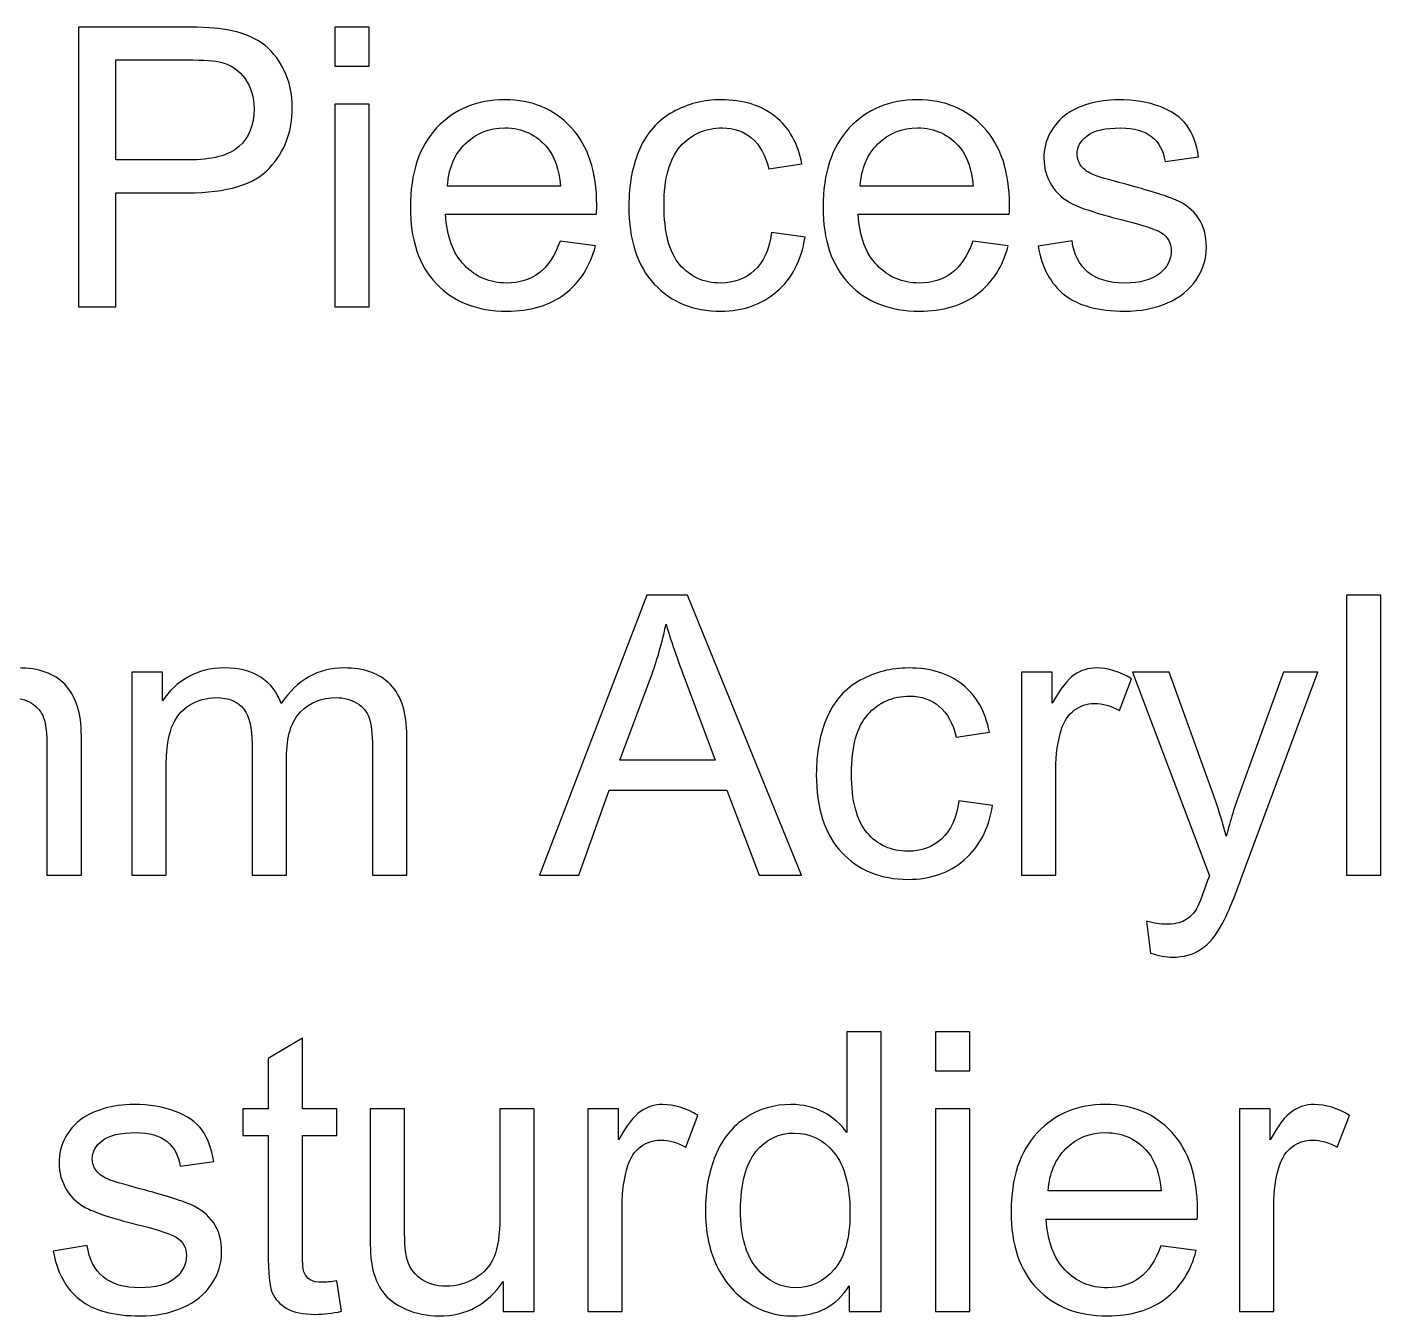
# Model space of a CAD drawing. Header units: millimetres. Extents: x 198 to 2323, y -968 to 148.
# Drawn here: x 1363.2 to 1451.2, y -938.9 to -855.2 of the extents above; entities that cross this region are included whole.
import ezdxf

# ---------------------------------------------------------------- set-up
doc = ezdxf.new("R2010")
doc.units = ezdxf.units.MM
doc.header["$MEASUREMENT"] = 0
doc.layers.add('Layer 1', color=7, linetype='Continuous')

msp = doc.modelspace()

# ---------------------------------------------------------------- linework, layer by layer
at = {"layer": 'Layer 1', "color": 250}
for points, knots in [([(1366.5629, -873.3373), (1366.5629, -873.3373), (1366.5629, -855.1509), (1366.5629, -855.1509), (1366.5629, -855.1509), (1373.4294, -855.1509), (1373.4294, -855.1509), (1374.6359, -855.1509), (1375.5587, -855.2102), (1376.198, -855.3245), (1377.0912, -855.4726), (1377.8405, -855.7563), (1378.4459, -856.1711), (1379.0512, -856.5902), (1379.5381, -857.1744), (1379.9064, -857.9237), (1380.2747, -858.673), (1380.4567, -859.4985), (1380.4567, -860.4002), (1380.4567, -861.9412), (1379.9656, -863.2493), (1378.9793, -864.3161), (1377.9971, -865.3871), (1376.2149, -865.9205), (1373.641, -865.9205), (1373.641, -865.9205), (1368.9759, -865.9205), (1368.9759, -865.9205), (1368.9759, -865.9205), (1368.9759, -873.3373), (1368.9759, -873.3373), (1368.9759, -873.3373), (1366.5629, -873.3373), (1366.5629, -873.3373)], [0, 0, 0, 0, 0.0909091, 0.0909091, 0.0909091, 0.1818182, 0.1818182, 0.1818182, 0.2727273, 0.2727273, 0.2727273, 0.3636364, 0.3636364, 0.3636364, 0.4545455, 0.4545455, 0.4545455, 0.5454545, 0.5454545, 0.5454545, 0.6363636, 0.6363636, 0.6363636, 0.7272727, 0.7272727, 0.7272727, 0.8181818, 0.8181818, 0.8181818, 0.9090909, 0.9090909, 0.9090909, 1, 1, 1, 1]), ([(1383.2253, -857.6909), (1383.2253, -857.6909), (1383.2253, -855.1509), (1383.2253, -855.1509), (1383.2253, -855.1509), (1385.4605, -855.1509), (1385.4605, -855.1509), (1385.4605, -855.1509), (1385.4605, -857.6909), (1385.4605, -857.6909), (1385.4605, -857.6909), (1383.2253, -857.6909), (1383.2253, -857.6909)], [0, 0, 0, 0, 0.25, 0.25, 0.25, 0.5, 0.5, 0.5, 0.75, 0.75, 0.75, 1, 1, 1, 1]), ([(1368.9759, -863.7869), (1368.9759, -863.7869), (1373.6749, -863.7869), (1373.6749, -863.7869), (1375.2328, -863.7869), (1376.3334, -863.499), (1376.9896, -862.9191), (1377.6415, -862.3391), (1377.9675, -861.5263), (1377.9675, -860.4722), (1377.9675, -859.7144), (1377.777, -859.0625), (1377.3918, -858.5206), (1377.0065, -857.9788), (1376.4985, -857.6189), (1375.872, -857.4454), (1375.4656, -857.3395), (1374.7163, -857.2845), (1373.6283, -857.2845), (1373.6283, -857.2845), (1368.9759, -857.2845), (1368.9759, -857.2845), (1368.9759, -857.2845), (1368.9759, -863.7869), (1368.9759, -863.7869)], [0, 0, 0, 0, 0.125, 0.125, 0.125, 0.25, 0.25, 0.25, 0.375, 0.375, 0.375, 0.5, 0.5, 0.5, 0.625, 0.625, 0.625, 0.75, 0.75, 0.75, 0.875, 0.875, 0.875, 1, 1, 1, 1]), ([(1383.2253, -873.3373), (1383.2253, -873.3373), (1383.2253, -860.1547), (1383.2253, -860.1547), (1383.2253, -860.1547), (1385.4605, -860.1547), (1385.4605, -860.1547), (1385.4605, -860.1547), (1385.4605, -873.3373), (1385.4605, -873.3373), (1385.4605, -873.3373), (1383.2253, -873.3373), (1383.2253, -873.3373)], [0, 0, 0, 0, 0.25, 0.25, 0.25, 0.5, 0.5, 0.5, 0.75, 0.75, 0.75, 1, 1, 1, 1]), ([(1397.8599, -869.0701), (1397.8599, -869.0701), (1400.1713, -869.3749), (1400.1713, -869.3749), (1399.8115, -870.7169), (1399.1384, -871.7625), (1398.1562, -872.5033), (1397.1741, -873.2442), (1395.921, -873.6167), (1394.3928, -873.6167), (1392.4709, -873.6167), (1390.9469, -873.024), (1389.8208, -871.8387), (1388.6947, -870.6576), (1388.1317, -868.9939), (1388.1317, -866.8561), (1388.1317, -864.6463), (1388.699, -862.9275), (1389.8377, -861.7083), (1390.9765, -860.4849), (1392.4539, -859.8753), (1394.27, -859.8753), (1396.0269, -859.8753), (1397.462, -860.4722), (1398.5753, -861.6702), (1399.6887, -862.8683), (1400.2475, -864.5531), (1400.2475, -866.7248), (1400.2475, -866.8561), (1400.2433, -867.055), (1400.2348, -867.3175), (1400.2348, -867.3175), (1390.4177, -867.3175), (1390.4177, -867.3175), (1390.5024, -868.7611), (1390.9088, -869.8702), (1391.6454, -870.6364), (1392.3777, -871.4027), (1393.2964, -871.7879), (1394.3928, -871.7879), (1395.2098, -871.7879), (1395.9083, -871.572), (1396.4841, -871.1402), (1397.064, -870.7084), (1397.5212, -870.0184), (1397.8599, -869.0701)], [0, 0, 0, 0, 0.0666667, 0.0666667, 0.0666667, 0.1333333, 0.1333333, 0.1333333, 0.2, 0.2, 0.2, 0.2666667, 0.2666667, 0.2666667, 0.3333333, 0.3333333, 0.3333333, 0.4, 0.4, 0.4, 0.4666667, 0.4666667, 0.4666667, 0.5333333, 0.5333333, 0.5333333, 0.6, 0.6, 0.6, 0.6666667, 0.6666667, 0.6666667, 0.7333333, 0.7333333, 0.7333333, 0.8, 0.8, 0.8, 0.8666667, 0.8666667, 0.8666667, 0.9333333, 0.9333333, 0.9333333, 1, 1, 1, 1]), ([(1411.6055, -868.5113), (1411.6055, -868.5113), (1413.7899, -868.8161), (1413.7899, -868.8161), (1413.5486, -870.3189), (1412.939, -871.4916), (1411.9526, -872.3425), (1410.9663, -873.1934), (1409.7513, -873.6167), (1408.3162, -873.6167), (1406.517, -873.6167), (1405.0692, -873.0283), (1403.977, -871.8514), (1402.8806, -870.6745), (1402.3345, -868.9897), (1402.3345, -866.7968), (1402.3345, -865.3744), (1402.5716, -864.134), (1403.0415, -863.0672), (1403.5114, -862.0047), (1404.2268, -861.2046), (1405.192, -860.6754), (1406.153, -860.142), (1407.1986, -859.8753), (1408.3331, -859.8753), (1409.7598, -859.8753), (1410.9324, -860.2351), (1411.8383, -860.959), (1412.7485, -861.6829), (1413.3327, -862.7116), (1413.5867, -864.0409), (1413.5867, -864.0409), (1411.4277, -864.3711), (1411.4277, -864.3711), (1411.2203, -863.4863), (1410.8562, -862.8217), (1410.327, -862.373), (1409.8021, -861.9285), (1409.1671, -861.7041), (1408.422, -861.7041), (1407.296, -861.7041), (1406.3816, -862.1063), (1405.6746, -862.9106), (1404.9719, -863.7192), (1404.6205, -864.9892), (1404.6205, -866.7333), (1404.6205, -868.5028), (1404.9592, -869.7855), (1405.6365, -870.5856), (1406.3181, -871.3857), (1407.2028, -871.7879), (1408.2908, -871.7879), (1409.1713, -871.7879), (1409.9037, -871.5212), (1410.4879, -870.9836), (1411.0763, -870.4502), (1411.4489, -869.6247), (1411.6055, -868.5113)], [0, 0, 0, 0, 0.0526316, 0.0526316, 0.0526316, 0.1052632, 0.1052632, 0.1052632, 0.1578947, 0.1578947, 0.1578947, 0.2105263, 0.2105263, 0.2105263, 0.2631579, 0.2631579, 0.2631579, 0.3157895, 0.3157895, 0.3157895, 0.3684211, 0.3684211, 0.3684211, 0.4210526, 0.4210526, 0.4210526, 0.4736842, 0.4736842, 0.4736842, 0.5263158, 0.5263158, 0.5263158, 0.5789474, 0.5789474, 0.5789474, 0.6315789, 0.6315789, 0.6315789, 0.6842105, 0.6842105, 0.6842105, 0.7368421, 0.7368421, 0.7368421, 0.7894737, 0.7894737, 0.7894737, 0.8421053, 0.8421053, 0.8421053, 0.8947368, 0.8947368, 0.8947368, 0.9473684, 0.9473684, 0.9473684, 1, 1, 1, 1]), ([(1424.6865, -869.0701), (1424.6865, -869.0701), (1426.9979, -869.3749), (1426.9979, -869.3749), (1426.6381, -870.7169), (1425.965, -871.7625), (1424.9828, -872.5033), (1424.0007, -873.2442), (1422.7476, -873.6167), (1421.2194, -873.6167), (1419.2975, -873.6167), (1417.7735, -873.024), (1416.6474, -871.8387), (1415.5213, -870.6576), (1414.9583, -868.9939), (1414.9583, -866.8561), (1414.9583, -864.6463), (1415.5256, -862.9275), (1416.6643, -861.7083), (1417.8031, -860.4849), (1419.2805, -859.8753), (1421.0966, -859.8753), (1422.8535, -859.8753), (1424.2886, -860.4722), (1425.4019, -861.6702), (1426.5153, -862.8683), (1427.0741, -864.5531), (1427.0741, -866.7248), (1427.0741, -866.8561), (1427.0699, -867.055), (1427.0614, -867.3175), (1427.0614, -867.3175), (1417.2443, -867.3175), (1417.2443, -867.3175), (1417.329, -868.7611), (1417.7354, -869.8702), (1418.472, -870.6364), (1419.2043, -871.4027), (1420.123, -871.7879), (1421.2194, -871.7879), (1422.0364, -871.7879), (1422.7349, -871.572), (1423.3107, -871.1402), (1423.8906, -870.7084), (1424.3478, -870.0184), (1424.6865, -869.0701)], [0, 0, 0, 0, 0.0666667, 0.0666667, 0.0666667, 0.1333333, 0.1333333, 0.1333333, 0.2, 0.2, 0.2, 0.2666667, 0.2666667, 0.2666667, 0.3333333, 0.3333333, 0.3333333, 0.4, 0.4, 0.4, 0.4666667, 0.4666667, 0.4666667, 0.5333333, 0.5333333, 0.5333333, 0.6, 0.6, 0.6, 0.6666667, 0.6666667, 0.6666667, 0.7333333, 0.7333333, 0.7333333, 0.8, 0.8, 0.8, 0.8666667, 0.8666667, 0.8666667, 0.9333333, 0.9333333, 0.9333333, 1, 1, 1, 1]), ([(1428.9325, -869.4003), (1428.9325, -869.4003), (1431.1423, -869.0447), (1431.1423, -869.0447), (1431.2651, -869.9295), (1431.6122, -870.6068), (1432.1795, -871.0809), (1432.7467, -871.5508), (1433.5426, -871.7879), (1434.5586, -871.7879), (1435.5873, -871.7879), (1436.3493, -871.5805), (1436.8488, -871.1614), (1437.3441, -870.7465), (1437.5939, -870.2554), (1437.5939, -869.6924), (1437.5939, -869.1886), (1437.3695, -868.7907), (1436.925, -868.5028), (1436.6118, -868.3039), (1435.8498, -868.0541), (1434.639, -867.7451), (1433.005, -867.3344), (1431.8747, -866.9788), (1431.2397, -866.6783), (1430.6089, -866.3735), (1430.1305, -865.9586), (1429.8046, -865.4252), (1429.4786, -864.896), (1429.3135, -864.3076), (1429.3135, -863.6641), (1429.3135, -863.0757), (1429.449, -862.5338), (1429.7157, -862.0343), (1429.9866, -861.5348), (1430.3507, -861.1199), (1430.8121, -860.7897), (1431.1592, -860.5357), (1431.6334, -860.3198), (1432.2303, -860.142), (1432.8314, -859.9642), (1433.4706, -859.8753), (1434.1564, -859.8753), (1435.1894, -859.8753), (1436.0953, -860.0235), (1436.8742, -860.324), (1437.6574, -860.6204), (1438.2331, -861.0268), (1438.6057, -861.5348), (1438.974, -862.047), (1439.2322, -862.7286), (1439.3719, -863.5837), (1439.3719, -863.5837), (1437.1875, -863.8885), (1437.1875, -863.8885), (1437.0901, -863.2027), (1436.8023, -862.6651), (1436.3281, -862.2798), (1435.854, -861.8946), (1435.1851, -861.7041), (1434.3173, -861.7041), (1433.2971, -861.7041), (1432.5647, -861.8734), (1432.1287, -862.2121), (1431.6926, -862.5508), (1431.4725, -862.9487), (1431.4725, -863.4017), (1431.4725, -863.6895), (1431.5614, -863.952), (1431.7434, -864.1848), (1431.9255, -864.4219), (1432.2091, -864.6209), (1432.5986, -864.7775), (1432.8229, -864.8622), (1433.4749, -865.0527), (1434.5671, -865.349), (1436.1419, -865.7681), (1437.2425, -866.1152), (1437.8691, -866.3819), (1438.4956, -866.6486), (1438.9867, -867.0423), (1439.3423, -867.5503), (1439.7021, -868.0626), (1439.8799, -868.6976), (1439.8799, -869.4596), (1439.8799, -870.2004), (1439.664, -870.8989), (1439.228, -871.5551), (1438.7919, -872.2112), (1438.1654, -872.7192), (1437.3484, -873.0791), (1436.5271, -873.4389), (1435.6, -873.6167), (1434.5671, -873.6167), (1432.8568, -873.6167), (1431.5487, -873.2611), (1430.6512, -872.5541), (1429.7538, -871.8429), (1429.1823, -870.7931), (1428.9325, -869.4003)], [0, 0, 0, 0, 0.030303, 0.030303, 0.030303, 0.0606061, 0.0606061, 0.0606061, 0.0909091, 0.0909091, 0.0909091, 0.1212121, 0.1212121, 0.1212121, 0.1515152, 0.1515152, 0.1515152, 0.1818182, 0.1818182, 0.1818182, 0.2121212, 0.2121212, 0.2121212, 0.2424242, 0.2424242, 0.2424242, 0.2727273, 0.2727273, 0.2727273, 0.3030303, 0.3030303, 0.3030303, 0.3333333, 0.3333333, 0.3333333, 0.3636364, 0.3636364, 0.3636364, 0.3939394, 0.3939394, 0.3939394, 0.4242424, 0.4242424, 0.4242424, 0.4545455, 0.4545455, 0.4545455, 0.4848485, 0.4848485, 0.4848485, 0.5151515, 0.5151515, 0.5151515, 0.5454545, 0.5454545, 0.5454545, 0.5757576, 0.5757576, 0.5757576, 0.6060606, 0.6060606, 0.6060606, 0.6363636, 0.6363636, 0.6363636, 0.6666667, 0.6666667, 0.6666667, 0.6969697, 0.6969697, 0.6969697, 0.7272727, 0.7272727, 0.7272727, 0.7575758, 0.7575758, 0.7575758, 0.7878788, 0.7878788, 0.7878788, 0.8181818, 0.8181818, 0.8181818, 0.8484848, 0.8484848, 0.8484848, 0.8787879, 0.8787879, 0.8787879, 0.9090909, 0.9090909, 0.9090909, 0.9393939, 0.9393939, 0.9393939, 0.969697, 0.969697, 0.969697, 1, 1, 1, 1]), ([(1390.5447, -865.4887), (1390.5447, -865.4887), (1397.8853, -865.4887), (1397.8853, -865.4887), (1397.7879, -864.3796), (1397.5043, -863.5498), (1397.0429, -862.9953), (1396.3359, -862.1359), (1395.413, -861.7041), (1394.2827, -861.7041), (1393.2583, -861.7041), (1392.3989, -862.047), (1391.7004, -862.7328), (1391.0061, -863.4186), (1390.6209, -864.3372), (1390.5447, -865.4887)], [0, 0, 0, 0, 0.2, 0.2, 0.2, 0.4, 0.4, 0.4, 0.6, 0.6, 0.6, 0.8, 0.8, 0.8, 1, 1, 1, 1]), ([(1417.3713, -865.4887), (1417.3713, -865.4887), (1424.7119, -865.4887), (1424.7119, -865.4887), (1424.6145, -864.3796), (1424.3309, -863.5498), (1423.8695, -862.9953), (1423.1625, -862.1359), (1422.2396, -861.7041), (1421.1093, -861.7041), (1420.0849, -861.7041), (1419.2255, -862.047), (1418.527, -862.7328), (1417.8327, -863.4186), (1417.4475, -864.3372), (1417.3713, -865.4887)], [0, 0, 0, 0, 0.2, 0.2, 0.2, 0.4, 0.4, 0.4, 0.6, 0.6, 0.6, 0.8, 0.8, 0.8, 1, 1, 1, 1]), ([(1396.5227, -910.2695), (1396.5227, -910.2695), (1403.4992, -892.0831), (1403.4992, -892.0831), (1403.4992, -892.0831), (1406.1451, -892.0831), (1406.1451, -892.0831), (1406.1451, -892.0831), (1413.5492, -910.2695), (1413.5492, -910.2695), (1413.5492, -910.2695), (1410.8102, -910.2695), (1410.8102, -910.2695), (1410.8102, -910.2695), (1408.7062, -904.7577), (1408.7062, -904.7577), (1408.7062, -904.7577), (1401.0481, -904.7577), (1401.0481, -904.7577), (1401.0481, -904.7577), (1399.0754, -910.2695), (1399.0754, -910.2695), (1399.0754, -910.2695), (1396.5227, -910.2695), (1396.5227, -910.2695)], [0, 0, 0, 0, 0.125, 0.125, 0.125, 0.25, 0.25, 0.25, 0.375, 0.375, 0.375, 0.5, 0.5, 0.5, 0.625, 0.625, 0.625, 0.75, 0.75, 0.75, 0.875, 0.875, 0.875, 1, 1, 1, 1]), ([(1448.9864, -910.2695), (1448.9864, -910.2695), (1448.9864, -892.0831), (1448.9864, -892.0831), (1448.9864, -892.0831), (1451.2216, -892.0831), (1451.2216, -892.0831), (1451.2216, -892.0831), (1451.2216, -910.2695), (1451.2216, -910.2695), (1451.2216, -910.2695), (1448.9864, -910.2695), (1448.9864, -910.2695)], [0, 0, 0, 0, 0.25, 0.25, 0.25, 0.5, 0.5, 0.5, 0.75, 0.75, 0.75, 1, 1, 1, 1]), ([(1401.7551, -902.8019), (1401.7551, -902.8019), (1407.9527, -902.8019), (1407.9527, -902.8019), (1407.9527, -902.8019), (1406.0562, -897.76), (1406.0562, -897.76), (1405.4847, -896.2275), (1405.0529, -894.9618), (1404.7523, -893.9627), (1404.5025, -895.148), (1404.1681, -896.3122), (1403.749, -897.4637), (1403.749, -897.4637), (1401.7551, -902.8019), (1401.7551, -902.8019)], [0, 0, 0, 0, 0.2, 0.2, 0.2, 0.4, 0.4, 0.4, 0.6, 0.6, 0.6, 0.8, 0.8, 0.8, 1, 1, 1, 1]), ([(1348.8638, -910.2695), (1348.8638, -910.2695), (1348.8638, -897.0869), (1348.8638, -897.0869), (1348.8638, -897.0869), (1350.8704, -897.0869), (1350.8704, -897.0869), (1350.8704, -897.0869), (1350.8704, -898.9496), (1350.8704, -898.9496), (1351.281, -898.3061), (1351.8314, -897.7854), (1352.5172, -897.3959), (1353.203, -897.0022), (1353.9819, -896.8075), (1354.8582, -896.8075), (1355.8319, -896.8075), (1356.632, -897.0107), (1357.2543, -897.4129), (1357.8766, -897.8193), (1358.3168, -898.3823), (1358.5708, -899.1104), (1359.6207, -897.5737), (1360.9796, -896.8075), (1362.656, -896.8075), (1363.9683, -896.8075), (1364.9801, -897.1673), (1365.6828, -897.8912), (1366.3898, -898.6151), (1366.7454, -899.7285), (1366.7454, -901.2313), (1366.7454, -901.2313), (1366.7454, -910.2695), (1366.7454, -910.2695), (1366.7454, -910.2695), (1364.5102, -910.2695), (1364.5102, -910.2695), (1364.5102, -910.2695), (1364.5102, -901.9722), (1364.5102, -901.9722), (1364.5102, -901.0832), (1364.434, -900.4397), (1364.2901, -900.046), (1364.1461, -899.6523), (1363.8837, -899.339), (1363.4984, -899.0977), (1363.1174, -898.8564), (1362.6687, -898.7379), (1362.1565, -898.7379), (1361.2251, -898.7379), (1360.4547, -899.0469), (1359.8408, -899.6608), (1359.227, -900.2788), (1358.9222, -901.2652), (1358.9222, -902.6199), (1358.9222, -902.6199), (1358.9222, -910.2695), (1358.9222, -910.2695), (1358.9222, -910.2695), (1356.687, -910.2695), (1356.687, -910.2695), (1356.687, -910.2695), (1356.687, -901.7139), (1356.687, -901.7139), (1356.687, -900.7233), (1356.505, -899.9783), (1356.1409, -899.483), (1355.7768, -898.9877), (1355.1799, -898.7379), (1354.3544, -898.7379), (1353.7279, -898.7379), (1353.1479, -898.903), (1352.6145, -899.2332), (1352.0811, -899.5634), (1351.6959, -900.046), (1351.4546, -900.6852), (1351.2175, -901.3202), (1351.099, -902.2389), (1351.099, -903.4369), (1351.099, -903.4369), (1351.099, -910.2695), (1351.099, -910.2695), (1351.099, -910.2695), (1348.8638, -910.2695), (1348.8638, -910.2695)], [0, 0, 0, 0, 0.0357143, 0.0357143, 0.0357143, 0.0714286, 0.0714286, 0.0714286, 0.1071429, 0.1071429, 0.1071429, 0.1428571, 0.1428571, 0.1428571, 0.1785714, 0.1785714, 0.1785714, 0.2142857, 0.2142857, 0.2142857, 0.25, 0.25, 0.25, 0.2857143, 0.2857143, 0.2857143, 0.3214286, 0.3214286, 0.3214286, 0.3571429, 0.3571429, 0.3571429, 0.3928571, 0.3928571, 0.3928571, 0.4285714, 0.4285714, 0.4285714, 0.4642857, 0.4642857, 0.4642857, 0.5, 0.5, 0.5, 0.5357143, 0.5357143, 0.5357143, 0.5714286, 0.5714286, 0.5714286, 0.6071429, 0.6071429, 0.6071429, 0.6428571, 0.6428571, 0.6428571, 0.6785714, 0.6785714, 0.6785714, 0.7142857, 0.7142857, 0.7142857, 0.75, 0.75, 0.75, 0.7857143, 0.7857143, 0.7857143, 0.8214286, 0.8214286, 0.8214286, 0.8571429, 0.8571429, 0.8571429, 0.8928571, 0.8928571, 0.8928571, 0.9285714, 0.9285714, 0.9285714, 0.9642857, 0.9642857, 0.9642857, 1, 1, 1, 1]), ([(1370.022, -910.2695), (1370.022, -910.2695), (1370.022, -897.0869), (1370.022, -897.0869), (1370.022, -897.0869), (1372.0286, -897.0869), (1372.0286, -897.0869), (1372.0286, -897.0869), (1372.0286, -898.9496), (1372.0286, -898.9496), (1372.4392, -898.3061), (1372.9896, -897.7854), (1373.6754, -897.3959), (1374.3612, -897.0022), (1375.1401, -896.8075), (1376.0164, -896.8075), (1376.9901, -896.8075), (1377.7902, -897.0107), (1378.4125, -897.4129), (1379.0348, -897.8193), (1379.475, -898.3823), (1379.729, -899.1104), (1380.7789, -897.5737), (1382.1378, -896.8075), (1383.8142, -896.8075), (1385.1265, -896.8075), (1386.1383, -897.1673), (1386.841, -897.8912), (1387.548, -898.6151), (1387.9036, -899.7285), (1387.9036, -901.2313), (1387.9036, -901.2313), (1387.9036, -910.2695), (1387.9036, -910.2695), (1387.9036, -910.2695), (1385.6684, -910.2695), (1385.6684, -910.2695), (1385.6684, -910.2695), (1385.6684, -901.9722), (1385.6684, -901.9722), (1385.6684, -901.0832), (1385.5922, -900.4397), (1385.4483, -900.046), (1385.3043, -899.6523), (1385.0419, -899.339), (1384.6566, -899.0977), (1384.2756, -898.8564), (1383.8269, -898.7379), (1383.3147, -898.7379), (1382.3833, -898.7379), (1381.6129, -899.0469), (1380.999, -899.6608), (1380.3852, -900.2788), (1380.0804, -901.2652), (1380.0804, -902.6199), (1380.0804, -902.6199), (1380.0804, -910.2695), (1380.0804, -910.2695), (1380.0804, -910.2695), (1377.8452, -910.2695), (1377.8452, -910.2695), (1377.8452, -910.2695), (1377.8452, -901.7139), (1377.8452, -901.7139), (1377.8452, -900.7233), (1377.6632, -899.9783), (1377.2991, -899.483), (1376.935, -898.9877), (1376.3381, -898.7379), (1375.5126, -898.7379), (1374.8861, -898.7379), (1374.3061, -898.903), (1373.7727, -899.2332), (1373.2393, -899.5634), (1372.8541, -900.046), (1372.6128, -900.6852), (1372.3757, -901.3202), (1372.2572, -902.2389), (1372.2572, -903.4369), (1372.2572, -903.4369), (1372.2572, -910.2695), (1372.2572, -910.2695), (1372.2572, -910.2695), (1370.022, -910.2695), (1370.022, -910.2695)], [0, 0, 0, 0, 0.0357143, 0.0357143, 0.0357143, 0.0714286, 0.0714286, 0.0714286, 0.1071429, 0.1071429, 0.1071429, 0.1428571, 0.1428571, 0.1428571, 0.1785714, 0.1785714, 0.1785714, 0.2142857, 0.2142857, 0.2142857, 0.25, 0.25, 0.25, 0.2857143, 0.2857143, 0.2857143, 0.3214286, 0.3214286, 0.3214286, 0.3571429, 0.3571429, 0.3571429, 0.3928571, 0.3928571, 0.3928571, 0.4285714, 0.4285714, 0.4285714, 0.4642857, 0.4642857, 0.4642857, 0.5, 0.5, 0.5, 0.5357143, 0.5357143, 0.5357143, 0.5714286, 0.5714286, 0.5714286, 0.6071429, 0.6071429, 0.6071429, 0.6428571, 0.6428571, 0.6428571, 0.6785714, 0.6785714, 0.6785714, 0.7142857, 0.7142857, 0.7142857, 0.75, 0.75, 0.75, 0.7857143, 0.7857143, 0.7857143, 0.8214286, 0.8214286, 0.8214286, 0.8571429, 0.8571429, 0.8571429, 0.8928571, 0.8928571, 0.8928571, 0.9285714, 0.9285714, 0.9285714, 0.9642857, 0.9642857, 0.9642857, 1, 1, 1, 1]), ([(1423.7896, -905.4435), (1423.7896, -905.4435), (1425.974, -905.7483), (1425.974, -905.7483), (1425.7327, -907.2511), (1425.1231, -908.4238), (1424.1367, -909.2747), (1423.1504, -910.1256), (1421.9354, -910.5489), (1420.5003, -910.5489), (1418.7011, -910.5489), (1417.2533, -909.9605), (1416.1611, -908.7836), (1415.0647, -907.6067), (1414.5186, -905.9219), (1414.5186, -903.729), (1414.5186, -902.3066), (1414.7557, -901.0662), (1415.2256, -899.9994), (1415.6955, -898.9369), (1416.4109, -898.1368), (1417.3761, -897.6076), (1418.3371, -897.0742), (1419.3827, -896.8075), (1420.5172, -896.8075), (1421.9439, -896.8075), (1423.1165, -897.1673), (1424.0224, -897.8912), (1424.9326, -898.6151), (1425.5168, -899.6438), (1425.7708, -900.9731), (1425.7708, -900.9731), (1423.6118, -901.3033), (1423.6118, -901.3033), (1423.4044, -900.4185), (1423.0403, -899.7539), (1422.5111, -899.3052), (1421.9862, -898.8607), (1421.3512, -898.6363), (1420.6061, -898.6363), (1419.4801, -898.6363), (1418.5657, -899.0385), (1417.8587, -899.8428), (1417.156, -900.6514), (1416.8046, -901.9214), (1416.8046, -903.6655), (1416.8046, -905.435), (1417.1433, -906.7177), (1417.8206, -907.5178), (1418.5022, -908.3179), (1419.3869, -908.7201), (1420.4749, -908.7201), (1421.3554, -908.7201), (1422.0878, -908.4534), (1422.672, -907.9158), (1423.2604, -907.3824), (1423.633, -906.5569), (1423.7896, -905.4435)], [0, 0, 0, 0, 0.0526316, 0.0526316, 0.0526316, 0.1052632, 0.1052632, 0.1052632, 0.1578947, 0.1578947, 0.1578947, 0.2105263, 0.2105263, 0.2105263, 0.2631579, 0.2631579, 0.2631579, 0.3157895, 0.3157895, 0.3157895, 0.3684211, 0.3684211, 0.3684211, 0.4210526, 0.4210526, 0.4210526, 0.4736842, 0.4736842, 0.4736842, 0.5263158, 0.5263158, 0.5263158, 0.5789474, 0.5789474, 0.5789474, 0.6315789, 0.6315789, 0.6315789, 0.6842105, 0.6842105, 0.6842105, 0.7368421, 0.7368421, 0.7368421, 0.7894737, 0.7894737, 0.7894737, 0.8421053, 0.8421053, 0.8421053, 0.8947368, 0.8947368, 0.8947368, 0.9473684, 0.9473684, 0.9473684, 1, 1, 1, 1]), ([(1427.8536, -910.2695), (1427.8536, -910.2695), (1427.8536, -897.0869), (1427.8536, -897.0869), (1427.8536, -897.0869), (1429.8602, -897.0869), (1429.8602, -897.0869), (1429.8602, -897.0869), (1429.8602, -899.1062), (1429.8602, -899.1062), (1430.3724, -898.1706), (1430.8466, -897.5526), (1431.2826, -897.2562), (1431.7186, -896.9557), (1432.197, -896.8075), (1432.7177, -896.8075), (1433.4712, -896.8075), (1434.2375, -897.0446), (1435.0164, -897.5145), (1435.0164, -897.5145), (1434.2205, -899.5761), (1434.2205, -899.5761), (1433.6787, -899.2713), (1433.1368, -899.1189), (1432.5949, -899.1189), (1432.1081, -899.1189), (1431.6721, -899.2671), (1431.2868, -899.5592), (1430.9016, -899.8513), (1430.6264, -900.2577), (1430.4613, -900.7784), (1430.2116, -901.57), (1430.0888, -902.4378), (1430.0888, -903.3819), (1430.0888, -903.3819), (1430.0888, -910.2695), (1430.0888, -910.2695), (1430.0888, -910.2695), (1427.8536, -910.2695), (1427.8536, -910.2695)], [0, 0, 0, 0, 0.0769231, 0.0769231, 0.0769231, 0.1538462, 0.1538462, 0.1538462, 0.2307692, 0.2307692, 0.2307692, 0.3076923, 0.3076923, 0.3076923, 0.3846154, 0.3846154, 0.3846154, 0.4615385, 0.4615385, 0.4615385, 0.5384615, 0.5384615, 0.5384615, 0.6153846, 0.6153846, 0.6153846, 0.6923077, 0.6923077, 0.6923077, 0.7692308, 0.7692308, 0.7692308, 0.8461538, 0.8461538, 0.8461538, 0.9230769, 0.9230769, 0.9230769, 1, 1, 1, 1]), ([(1436.2356, -915.3368), (1436.2356, -915.3368), (1435.9816, -913.2709), (1435.9816, -913.2709), (1436.4727, -913.4022), (1436.896, -913.4699), (1437.2601, -913.4699), (1437.7596, -913.4699), (1438.1575, -913.3852), (1438.4539, -913.2201), (1438.7544, -913.055), (1439, -912.8222), (1439.1905, -912.5259), (1439.3302, -912.3015), (1439.5588, -911.7469), (1439.872, -910.8579), (1439.9144, -910.7352), (1439.9779, -910.5531), (1440.071, -910.3118), (1440.071, -910.3118), (1435.0672, -897.0869), (1435.0672, -897.0869), (1435.0672, -897.0869), (1437.4548, -897.0869), (1437.4548, -897.0869), (1437.4548, -897.0869), (1440.2065, -904.6984), (1440.2065, -904.6984), (1440.5663, -905.6594), (1440.8838, -906.6754), (1441.1674, -907.7422), (1441.4257, -906.7389), (1441.7305, -905.7483), (1442.0861, -904.7746), (1442.0861, -904.7746), (1444.897, -897.0869), (1444.897, -897.0869), (1444.897, -897.0869), (1447.128, -897.0869), (1447.128, -897.0869), (1447.128, -897.0869), (1442.1453, -910.4981), (1442.1453, -910.4981), (1441.6077, -911.9417), (1441.1886, -912.9323), (1440.888, -913.4784), (1440.4901, -914.2107), (1440.0329, -914.7484), (1439.5207, -915.0913), (1439.0042, -915.4342), (1438.3904, -915.6035), (1437.6792, -915.6035), (1437.2474, -915.6035), (1436.7648, -915.5146), (1436.2356, -915.3368)], [0, 0, 0, 0, 0.0555556, 0.0555556, 0.0555556, 0.1111111, 0.1111111, 0.1111111, 0.1666667, 0.1666667, 0.1666667, 0.2222222, 0.2222222, 0.2222222, 0.2777778, 0.2777778, 0.2777778, 0.3333333, 0.3333333, 0.3333333, 0.3888889, 0.3888889, 0.3888889, 0.4444444, 0.4444444, 0.4444444, 0.5, 0.5, 0.5, 0.5555556, 0.5555556, 0.5555556, 0.6111111, 0.6111111, 0.6111111, 0.6666667, 0.6666667, 0.6666667, 0.7222222, 0.7222222, 0.7222222, 0.7777778, 0.7777778, 0.7777778, 0.8333333, 0.8333333, 0.8333333, 0.8888889, 0.8888889, 0.8888889, 0.9444444, 0.9444444, 0.9444444, 1, 1, 1, 1]), ([(1416.6564, -938.6456), (1416.6564, -938.6456), (1416.6564, -936.9734), (1416.6564, -936.9734), (1415.8224, -938.2731), (1414.5948, -938.925), (1412.9734, -938.925), (1411.9235, -938.925), (1410.9583, -938.6371), (1410.082, -938.0572), (1409.2015, -937.4814), (1408.5199, -936.6729), (1408.0331, -935.6399), (1407.5505, -934.6028), (1407.3092, -933.4132), (1407.3092, -932.067), (1407.3092, -930.7547), (1407.5293, -929.5651), (1407.9654, -928.4941), (1408.4056, -927.4273), (1409.0618, -926.606), (1409.9381, -926.0387), (1410.8102, -925.4672), (1411.7923, -925.1836), (1412.8718, -925.1836), (1413.6677, -925.1836), (1414.3746, -925.3529), (1414.9927, -925.6874), (1415.6108, -926.0218), (1416.1145, -926.4621), (1416.504, -926.9997), (1416.504, -926.9997), (1416.504, -920.4592), (1416.504, -920.4592), (1416.504, -920.4592), (1418.7392, -920.4592), (1418.7392, -920.4592), (1418.7392, -920.4592), (1418.7392, -938.6456), (1418.7392, -938.6456), (1418.7392, -938.6456), (1416.6564, -938.6456), (1416.6564, -938.6456)], [0, 0, 0, 0, 0.0714286, 0.0714286, 0.0714286, 0.1428571, 0.1428571, 0.1428571, 0.2142857, 0.2142857, 0.2142857, 0.2857143, 0.2857143, 0.2857143, 0.3571429, 0.3571429, 0.3571429, 0.4285714, 0.4285714, 0.4285714, 0.5, 0.5, 0.5, 0.5714286, 0.5714286, 0.5714286, 0.6428571, 0.6428571, 0.6428571, 0.7142857, 0.7142857, 0.7142857, 0.7857143, 0.7857143, 0.7857143, 0.8571429, 0.8571429, 0.8571429, 0.9285714, 0.9285714, 0.9285714, 1, 1, 1, 1]), ([(1422.274, -922.9992), (1422.274, -922.9992), (1422.274, -920.4592), (1422.274, -920.4592), (1422.274, -920.4592), (1424.5092, -920.4592), (1424.5092, -920.4592), (1424.5092, -920.4592), (1424.5092, -922.9992), (1424.5092, -922.9992), (1424.5092, -922.9992), (1422.274, -922.9992), (1422.274, -922.9992)], [0, 0, 0, 0, 0.25, 0.25, 0.25, 0.5, 0.5, 0.5, 0.75, 0.75, 0.75, 1, 1, 1, 1]), ([(1383.357, -936.6517), (1383.357, -936.6517), (1383.6618, -938.6244), (1383.6618, -938.6244), (1383.0353, -938.7557), (1382.4722, -938.8234), (1381.9812, -938.8234), (1381.1726, -938.8234), (1380.5461, -938.6964), (1380.0973, -938.4382), (1379.6528, -938.1799), (1379.3396, -937.8455), (1379.1575, -937.4264), (1378.9755, -937.0073), (1378.8866, -936.1268), (1378.8866, -934.7848), (1378.8866, -934.7848), (1378.8866, -927.1902), (1378.8866, -927.1902), (1378.8866, -927.1902), (1377.2356, -927.1902), (1377.2356, -927.1902), (1377.2356, -927.1902), (1377.2356, -925.463), (1377.2356, -925.463), (1377.2356, -925.463), (1378.8866, -925.463), (1378.8866, -925.463), (1378.8866, -925.463), (1378.8866, -922.2033), (1378.8866, -922.2033), (1378.8866, -922.2033), (1381.1218, -920.8614), (1381.1218, -920.8614), (1381.1218, -920.8614), (1381.1218, -925.463), (1381.1218, -925.463), (1381.1218, -925.463), (1383.357, -925.463), (1383.357, -925.463), (1383.357, -925.463), (1383.357, -927.1902), (1383.357, -927.1902), (1383.357, -927.1902), (1381.1218, -927.1902), (1381.1218, -927.1902), (1381.1218, -927.1902), (1381.1218, -934.9118), (1381.1218, -934.9118), (1381.1218, -935.551), (1381.1599, -935.9617), (1381.2403, -936.1437), (1381.3165, -936.3257), (1381.4435, -936.4697), (1381.6213, -936.5797), (1381.7991, -936.6856), (1382.0531, -936.7406), (1382.3833, -936.7406), (1382.6289, -936.7406), (1382.9548, -936.711), (1383.357, -936.6517)], [0, 0, 0, 0, 0.05, 0.05, 0.05, 0.1, 0.1, 0.1, 0.15, 0.15, 0.15, 0.2, 0.2, 0.2, 0.25, 0.25, 0.25, 0.3, 0.3, 0.3, 0.35, 0.35, 0.35, 0.4, 0.4, 0.4, 0.45, 0.45, 0.45, 0.5, 0.5, 0.5, 0.55, 0.55, 0.55, 0.6, 0.6, 0.6, 0.65, 0.65, 0.65, 0.7, 0.7, 0.7, 0.75, 0.75, 0.75, 0.8, 0.8, 0.8, 0.85, 0.85, 0.85, 0.9, 0.9, 0.9, 0.95, 0.95, 0.95, 1, 1, 1, 1]), ([(1364.9166, -934.7086), (1364.9166, -934.7086), (1367.1264, -934.353), (1367.1264, -934.353), (1367.2492, -935.2378), (1367.5963, -935.9151), (1368.1636, -936.3892), (1368.7308, -936.8591), (1369.5267, -937.0962), (1370.5427, -937.0962), (1371.5714, -937.0962), (1372.3334, -936.8888), (1372.8329, -936.4697), (1373.3282, -936.0548), (1373.578, -935.5637), (1373.578, -935.0007), (1373.578, -934.4969), (1373.3536, -934.099), (1372.9091, -933.8111), (1372.5959, -933.6122), (1371.8339, -933.3624), (1370.6231, -933.0534), (1368.9891, -932.6427), (1367.8588, -932.2871), (1367.2238, -931.9866), (1366.593, -931.6818), (1366.1146, -931.2669), (1365.7887, -930.7335), (1365.4627, -930.2043), (1365.2976, -929.6159), (1365.2976, -928.9724), (1365.2976, -928.384), (1365.4331, -927.8421), (1365.6998, -927.3426), (1365.9707, -926.8431), (1366.3348, -926.4282), (1366.7962, -926.098), (1367.1433, -925.844), (1367.6175, -925.6281), (1368.2144, -925.4503), (1368.8155, -925.2725), (1369.4547, -925.1836), (1370.1405, -925.1836), (1371.1735, -925.1836), (1372.0794, -925.3318), (1372.8583, -925.6323), (1373.6415, -925.9287), (1374.2172, -926.3351), (1374.5898, -926.8431), (1374.9581, -927.3553), (1375.2163, -928.0369), (1375.356, -928.892), (1375.356, -928.892), (1373.1716, -929.1968), (1373.1716, -929.1968), (1373.0742, -928.511), (1372.7864, -927.9734), (1372.3122, -927.5881), (1371.8381, -927.2029), (1371.1692, -927.0124), (1370.3014, -927.0124), (1369.2812, -927.0124), (1368.5488, -927.1817), (1368.1128, -927.5204), (1367.6767, -927.8591), (1367.4566, -928.257), (1367.4566, -928.71), (1367.4566, -928.9978), (1367.5455, -929.2603), (1367.7275, -929.4931), (1367.9096, -929.7302), (1368.1932, -929.9292), (1368.5827, -930.0858), (1368.807, -930.1705), (1369.459, -930.361), (1370.5512, -930.6573), (1372.126, -931.0764), (1373.2266, -931.4235), (1373.8532, -931.6902), (1374.4797, -931.9569), (1374.9708, -932.3506), (1375.3264, -932.8586), (1375.6862, -933.3709), (1375.864, -934.0059), (1375.864, -934.7679), (1375.864, -935.5087), (1375.6481, -936.2072), (1375.2121, -936.8634), (1374.776, -937.5195), (1374.1495, -938.0275), (1373.3325, -938.3874), (1372.5112, -938.7472), (1371.5841, -938.925), (1370.5512, -938.925), (1368.8409, -938.925), (1367.5328, -938.5694), (1366.6353, -937.8624), (1365.7379, -937.1512), (1365.1664, -936.1014), (1364.9166, -934.7086)], [0, 0, 0, 0, 0.030303, 0.030303, 0.030303, 0.0606061, 0.0606061, 0.0606061, 0.0909091, 0.0909091, 0.0909091, 0.1212121, 0.1212121, 0.1212121, 0.1515152, 0.1515152, 0.1515152, 0.1818182, 0.1818182, 0.1818182, 0.2121212, 0.2121212, 0.2121212, 0.2424242, 0.2424242, 0.2424242, 0.2727273, 0.2727273, 0.2727273, 0.3030303, 0.3030303, 0.3030303, 0.3333333, 0.3333333, 0.3333333, 0.3636364, 0.3636364, 0.3636364, 0.3939394, 0.3939394, 0.3939394, 0.4242424, 0.4242424, 0.4242424, 0.4545455, 0.4545455, 0.4545455, 0.4848485, 0.4848485, 0.4848485, 0.5151515, 0.5151515, 0.5151515, 0.5454545, 0.5454545, 0.5454545, 0.5757576, 0.5757576, 0.5757576, 0.6060606, 0.6060606, 0.6060606, 0.6363636, 0.6363636, 0.6363636, 0.6666667, 0.6666667, 0.6666667, 0.6969697, 0.6969697, 0.6969697, 0.7272727, 0.7272727, 0.7272727, 0.7575758, 0.7575758, 0.7575758, 0.7878788, 0.7878788, 0.7878788, 0.8181818, 0.8181818, 0.8181818, 0.8484848, 0.8484848, 0.8484848, 0.8787879, 0.8787879, 0.8787879, 0.9090909, 0.9090909, 0.9090909, 0.9393939, 0.9393939, 0.9393939, 0.969697, 0.969697, 0.969697, 1, 1, 1, 1]), ([(1394.1732, -938.6456), (1394.1732, -938.6456), (1394.1732, -936.6856), (1394.1732, -936.6856), (1393.1487, -938.1799), (1391.7602, -938.925), (1390.0034, -938.925), (1389.2287, -938.925), (1388.5048, -938.7768), (1387.8317, -938.4805), (1387.1586, -938.1799), (1386.659, -937.8074), (1386.3331, -937.3587), (1386.0071, -936.9057), (1385.7785, -936.3554), (1385.6473, -935.7034), (1385.5584, -935.2632), (1385.5118, -934.5689), (1385.5118, -933.6206), (1385.5118, -933.6206), (1385.5118, -925.463), (1385.5118, -925.463), (1385.5118, -925.463), (1387.747, -925.463), (1387.747, -925.463), (1387.747, -925.463), (1387.747, -932.757), (1387.747, -932.757), (1387.747, -933.9212), (1387.7936, -934.7086), (1387.8825, -935.1108), (1388.0222, -935.6992), (1388.3185, -936.1564), (1388.7757, -936.4908), (1389.2287, -936.8253), (1389.7875, -936.9946), (1390.4563, -936.9946), (1391.1252, -936.9946), (1391.7517, -936.8253), (1392.3359, -936.4824), (1392.9201, -936.1395), (1393.335, -935.6696), (1393.5805, -935.0811), (1393.8218, -934.4927), (1393.9446, -933.6333), (1393.9446, -932.5115), (1393.9446, -932.5115), (1393.9446, -925.463), (1393.9446, -925.463), (1393.9446, -925.463), (1396.1798, -925.463), (1396.1798, -925.463), (1396.1798, -925.463), (1396.1798, -938.6456), (1396.1798, -938.6456), (1396.1798, -938.6456), (1394.1732, -938.6456), (1394.1732, -938.6456)], [0, 0, 0, 0, 0.0526316, 0.0526316, 0.0526316, 0.1052632, 0.1052632, 0.1052632, 0.1578947, 0.1578947, 0.1578947, 0.2105263, 0.2105263, 0.2105263, 0.2631579, 0.2631579, 0.2631579, 0.3157895, 0.3157895, 0.3157895, 0.3684211, 0.3684211, 0.3684211, 0.4210526, 0.4210526, 0.4210526, 0.4736842, 0.4736842, 0.4736842, 0.5263158, 0.5263158, 0.5263158, 0.5789474, 0.5789474, 0.5789474, 0.6315789, 0.6315789, 0.6315789, 0.6842105, 0.6842105, 0.6842105, 0.7368421, 0.7368421, 0.7368421, 0.7894737, 0.7894737, 0.7894737, 0.8421053, 0.8421053, 0.8421053, 0.8947368, 0.8947368, 0.8947368, 0.9473684, 0.9473684, 0.9473684, 1, 1, 1, 1]), ([(1399.6638, -938.6456), (1399.6638, -938.6456), (1399.6638, -925.463), (1399.6638, -925.463), (1399.6638, -925.463), (1401.6704, -925.463), (1401.6704, -925.463), (1401.6704, -925.463), (1401.6704, -927.4823), (1401.6704, -927.4823), (1402.1826, -926.5467), (1402.6568, -925.9287), (1403.0928, -925.6323), (1403.5288, -925.3318), (1404.0072, -925.1836), (1404.5279, -925.1836), (1405.2814, -925.1836), (1406.0477, -925.4207), (1406.8266, -925.8906), (1406.8266, -925.8906), (1406.0307, -927.9522), (1406.0307, -927.9522), (1405.4889, -927.6474), (1404.947, -927.495), (1404.4051, -927.495), (1403.9183, -927.495), (1403.4823, -927.6432), (1403.097, -927.9353), (1402.7118, -928.2274), (1402.4366, -928.6338), (1402.2715, -929.1545), (1402.0218, -929.9461), (1401.899, -930.8139), (1401.899, -931.758), (1401.899, -931.758), (1401.899, -938.6456), (1401.899, -938.6456), (1401.899, -938.6456), (1399.6638, -938.6456), (1399.6638, -938.6456)], [0, 0, 0, 0, 0.0769231, 0.0769231, 0.0769231, 0.1538462, 0.1538462, 0.1538462, 0.2307692, 0.2307692, 0.2307692, 0.3076923, 0.3076923, 0.3076923, 0.3846154, 0.3846154, 0.3846154, 0.4615385, 0.4615385, 0.4615385, 0.5384615, 0.5384615, 0.5384615, 0.6153846, 0.6153846, 0.6153846, 0.6923077, 0.6923077, 0.6923077, 0.7692308, 0.7692308, 0.7692308, 0.8461538, 0.8461538, 0.8461538, 0.9230769, 0.9230769, 0.9230769, 1, 1, 1, 1]), ([(1422.274, -938.6456), (1422.274, -938.6456), (1422.274, -925.463), (1422.274, -925.463), (1422.274, -925.463), (1424.5092, -925.463), (1424.5092, -925.463), (1424.5092, -925.463), (1424.5092, -938.6456), (1424.5092, -938.6456), (1424.5092, -938.6456), (1422.274, -938.6456), (1422.274, -938.6456)], [0, 0, 0, 0, 0.25, 0.25, 0.25, 0.5, 0.5, 0.5, 0.75, 0.75, 0.75, 1, 1, 1, 1]), ([(1436.9086, -934.3784), (1436.9086, -934.3784), (1439.22, -934.6832), (1439.22, -934.6832), (1438.8602, -936.0252), (1438.1871, -937.0708), (1437.2049, -937.8116), (1436.2228, -938.5525), (1434.9697, -938.925), (1433.4415, -938.925), (1431.5196, -938.925), (1429.9956, -938.3323), (1428.8695, -937.147), (1427.7434, -935.9659), (1427.1804, -934.3022), (1427.1804, -932.1644), (1427.1804, -929.9546), (1427.7477, -928.2358), (1428.8864, -927.0166), (1430.0252, -925.7932), (1431.5026, -925.1836), (1433.3187, -925.1836), (1435.0756, -925.1836), (1436.5107, -925.7805), (1437.624, -926.9785), (1438.7374, -928.1766), (1439.2962, -929.8614), (1439.2962, -932.0331), (1439.2962, -932.1644), (1439.292, -932.3633), (1439.2835, -932.6258), (1439.2835, -932.6258), (1429.4664, -932.6258), (1429.4664, -932.6258), (1429.5511, -934.0694), (1429.9575, -935.1785), (1430.6941, -935.9447), (1431.4264, -936.711), (1432.3451, -937.0962), (1433.4415, -937.0962), (1434.2585, -937.0962), (1434.957, -936.8803), (1435.5328, -936.4485), (1436.1127, -936.0167), (1436.5699, -935.3267), (1436.9086, -934.3784)], [0, 0, 0, 0, 0.0666667, 0.0666667, 0.0666667, 0.1333333, 0.1333333, 0.1333333, 0.2, 0.2, 0.2, 0.2666667, 0.2666667, 0.2666667, 0.3333333, 0.3333333, 0.3333333, 0.4, 0.4, 0.4, 0.4666667, 0.4666667, 0.4666667, 0.5333333, 0.5333333, 0.5333333, 0.6, 0.6, 0.6, 0.6666667, 0.6666667, 0.6666667, 0.7333333, 0.7333333, 0.7333333, 0.8, 0.8, 0.8, 0.8666667, 0.8666667, 0.8666667, 0.9333333, 0.9333333, 0.9333333, 1, 1, 1, 1]), ([(1442.0182, -938.6456), (1442.0182, -938.6456), (1442.0182, -925.463), (1442.0182, -925.463), (1442.0182, -925.463), (1444.0248, -925.463), (1444.0248, -925.463), (1444.0248, -925.463), (1444.0248, -927.4823), (1444.0248, -927.4823), (1444.537, -926.5467), (1445.0112, -925.9287), (1445.4472, -925.6323), (1445.8832, -925.3318), (1446.3616, -925.1836), (1446.8823, -925.1836), (1447.6358, -925.1836), (1448.4021, -925.4207), (1449.181, -925.8906), (1449.181, -925.8906), (1448.3851, -927.9522), (1448.3851, -927.9522), (1447.8433, -927.6474), (1447.3014, -927.495), (1446.7595, -927.495), (1446.2727, -927.495), (1445.8367, -927.6432), (1445.4514, -927.9353), (1445.0662, -928.2274), (1444.791, -928.6338), (1444.6259, -929.1545), (1444.3762, -929.9461), (1444.2534, -930.8139), (1444.2534, -931.758), (1444.2534, -931.758), (1444.2534, -938.6456), (1444.2534, -938.6456), (1444.2534, -938.6456), (1442.0182, -938.6456), (1442.0182, -938.6456)], [0, 0, 0, 0, 0.0769231, 0.0769231, 0.0769231, 0.1538462, 0.1538462, 0.1538462, 0.2307692, 0.2307692, 0.2307692, 0.3076923, 0.3076923, 0.3076923, 0.3846154, 0.3846154, 0.3846154, 0.4615385, 0.4615385, 0.4615385, 0.5384615, 0.5384615, 0.5384615, 0.6153846, 0.6153846, 0.6153846, 0.6923077, 0.6923077, 0.6923077, 0.7692308, 0.7692308, 0.7692308, 0.8461538, 0.8461538, 0.8461538, 0.9230769, 0.9230769, 0.9230769, 1, 1, 1, 1]), ([(1409.5952, -932.0712), (1409.5952, -933.7561), (1409.9508, -935.0134), (1410.6662, -935.8474), (1411.3774, -936.6813), (1412.2199, -937.0962), (1413.1893, -937.0962), (1414.1672, -937.0962), (1414.9969, -936.6983), (1415.6827, -935.9024), (1416.3643, -935.1065), (1416.7072, -933.8916), (1416.7072, -932.2575), (1416.7072, -930.4626), (1416.3601, -929.1418), (1415.6616, -928.2993), (1414.9673, -927.4569), (1414.1079, -927.0378), (1413.0877, -927.0378), (1412.0929, -927.0378), (1411.2631, -927.44), (1410.5943, -928.2485), (1409.9296, -929.0571), (1409.5952, -930.3313), (1409.5952, -932.0712)], [0, 0, 0, 0, 0.125, 0.125, 0.125, 0.25, 0.25, 0.25, 0.375, 0.375, 0.375, 0.5, 0.5, 0.5, 0.625, 0.625, 0.625, 0.75, 0.75, 0.75, 0.875, 0.875, 0.875, 1, 1, 1, 1]), ([(1429.5934, -930.797), (1429.5934, -930.797), (1436.934, -930.797), (1436.934, -930.797), (1436.8366, -929.6879), (1436.553, -928.8581), (1436.0916, -928.3036), (1435.3846, -927.4442), (1434.4617, -927.0124), (1433.3314, -927.0124), (1432.307, -927.0124), (1431.4476, -927.3553), (1430.7491, -928.0411), (1430.0548, -928.7269), (1429.6696, -929.6455), (1429.5934, -930.797)], [0, 0, 0, 0, 0.2, 0.2, 0.2, 0.4, 0.4, 0.4, 0.6, 0.6, 0.6, 0.8, 0.8, 0.8, 1, 1, 1, 1])]:
    msp.add_open_spline(points, degree=3, knots=knots, dxfattribs=at)

doc.saveas('drawing.dxf')
